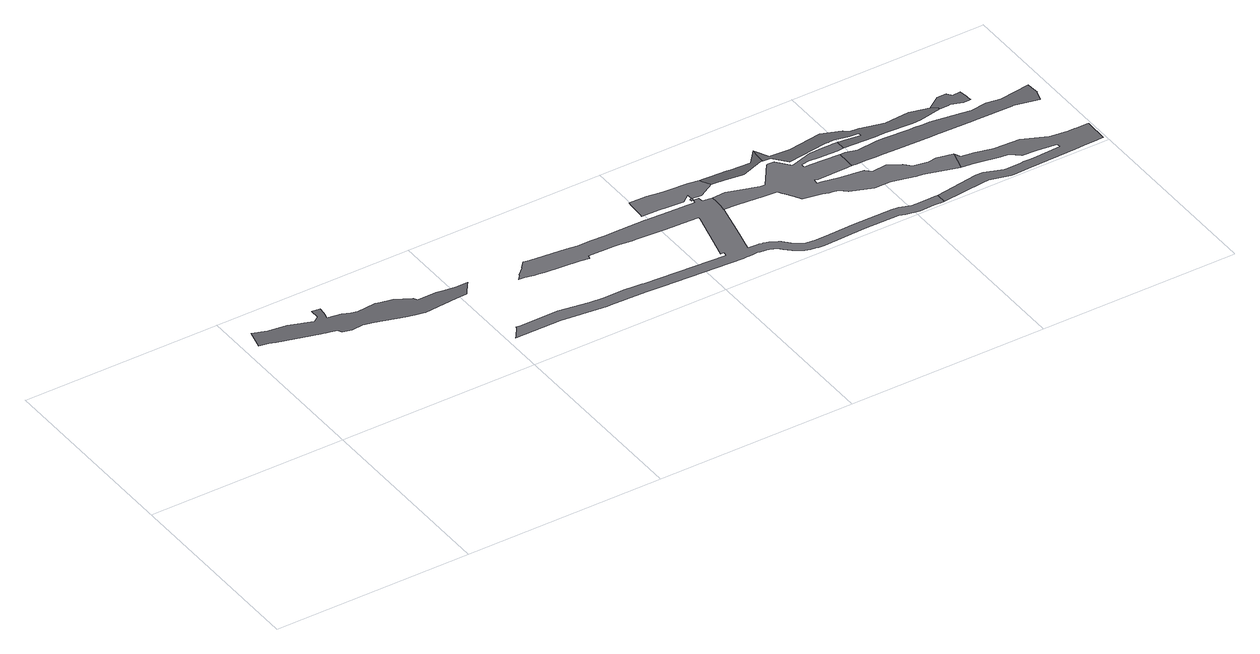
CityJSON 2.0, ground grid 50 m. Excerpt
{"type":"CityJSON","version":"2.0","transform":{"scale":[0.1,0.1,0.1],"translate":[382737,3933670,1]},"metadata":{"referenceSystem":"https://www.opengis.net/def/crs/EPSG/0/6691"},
"CityObjects":{
"road1":{"type":"Road","attributes":{"filename":"533925_tran_6697"},"geometry":[{"type":"MultiSurface","lod":"1","boundaries":[[[0,1,2,3,4,5,6,7,8,9,10,11,12,13,14,15,16,17,18,19,20,21,22,23,24,25,26,27,28,29,30,31,32,33,34,35,36,37,38,39,40,41,42,43,44,45,46,47]]]}]},
"road2":{"type":"Road","attributes":{"filename":"533925_tran_6697"},"geometry":[{"type":"MultiSurface","lod":"1","boundaries":[[[48,49,50,51,52,53,54,55,56,57,58,59,60,61,62,63,64,65,66,67,68,69,70,71,72,73,74,75,76,77,78,79,80,81,82,83,84,85,86,87,88,89,90,91,92,93,94,95,96,97,98,99,100,101,102,103,104,105,106,107,108,109,110,111,112,113,114,115,116,117,118,119,120,121,122,123,124,125,126,127,128,129,130,131,132,133,134,135,136,137,138,139,140,141,142,143,144,145,146,147,148,149,150,151,152,153,154,155,156,157,158,159,160,161,162,163,164,165,166,167,168,169,170,171,172,173,174,175,176,177,178,179,180,181,182,183,184,185,186,187,188,189,190,191,192,193,194]]]}]},
"road3":{"type":"Road","attributes":{"filename":"533925_tran_6697"},"geometry":[{"type":"MultiSurface","lod":"1","boundaries":[[[195,196,197,198,199,194,193,192,200,201,202,203,204,205,206,207]]]}]},
"road4":{"type":"Road","attributes":{"filename":"533925_tran_6697"},"geometry":[{"type":"MultiSurface","lod":"1","boundaries":[[[208,209,210,211,212,213,214,215,216,217,218,219,220,221,222,223,224,225,226,227,184,183,182,181,228,229,230,231,232,233,234,235,236,237,238,239,240,241,242,243,244,245,246,247,248,249,250,251,252,253,254,255,256,257,258,259,260,261,262,263,264,265,266,267,268,269,270,271,272,273,274]]]}]},
"road5":{"type":"Road","attributes":{"filename":"533925_tran_6697"},"geometry":[{"type":"MultiSurface","lod":"1","boundaries":[[[275,276,277,278,279,207,206,205,280,281,282,283,284,285,286,287,288,289,290,215,214,213,291,292,293,294,295,296,297,298,299,300,301,302,303,304]]]}]},
"road6":{"type":"Road","attributes":{"filename":"533925_tran_6697"},"geometry":[{"type":"MultiSurface","lod":"1","boundaries":[[[305,306,307,308,309,310,311,312,313,314,315,316,317,318,319,269,268,267,266,320,321,322,323,324,325,326,327,328,329,330,331,332,333,334,335,336,337]]]}]},
"road7":{"type":"Road","attributes":{"filename":"533925_tran_6697"},"geometry":[{"type":"MultiSurface","lod":"1","boundaries":[[[338,339,340,341,342,343,344,345,346,347,348,252,251,250,349,350,351,352,353,354,355,356,357,358,359,360,361,362,363,364,365,366,367,148,147,368,369,370,371,372,373,374,375,376,377,378,379]]]}]},
"road8":{"type":"Road","attributes":{"filename":"533925_tran_6697"},"geometry":[{"type":"MultiSurface","lod":"1","boundaries":[[[380,381,382,383,384,385,386,387,298,297,296,388,389,390,391]]]}]}
},
"vertices":[
[200,391,38],[201,394,37],[182,399,35],[168,354,53],[161,355,44],[99,370,48],[55,380,45],[17,389,49],[11,367,51],[3,338,52],[25,332,53],[41,327,53],[141,299,53],[145,298,53],[152,296,53],[161,294,53],[178,290,53],[187,287,46],[210,282,46],[234,277,53],[260,271,53],[333,256,47],[355,251,47],[359,250,47],[363,249,47],[373,247,47],[379,246,47],[460,248,51],[488,249,51],[490,252,51],[492,255,51],[507,277,47],[508,278,47],[517,290,44],[490,294,41],[461,298,41],[442,301,41],[399,308,34],[388,310,41],[342,319,52],[313,325,52],[301,328,52],[298,328,52],[261,336,42],[245,339,42],[223,343,46],[189,350,45],[193,363,43],
[1134,354,22],[1083,358,21],[1081,358,21],[1080,358,21],[1064,359,21],[1032,362,23],[988,365,21],[987,358,21],[985,317,22],[984,309,22],[1027,306,23],[1044,305,23],[1089,302,22],[1087,283,54],[1086,261,54],[1085,251,54],[1071,252,54],[1060,252,54],[1054,253,54],[961,257,54],[960,257,54],[882,262,50],[860,262,50],[819,263,51],[786,263,51],[760,266,51],[670,277,50],[660,278,50],[658,279,50],[655,279,50],[642,265,50],[641,263,50],[621,243,51],[620,241,51],[616,237,51],[611,231,51],[626,229,51],[649,227,49],[660,225,49],[674,224,49],[760,213,51],[783,210,51],[785,219,51],[849,215,53],[860,214,53],[894,211,53],[904,211,53],[960,207,52],[975,206,52],[1059,201,54],[1062,201,54],[1061,197,54],[1061,194,54],[1058,109,13],[1067,109,14],[1068,101,11],[863,113,11],[857,114,11],[838,115,11],[814,116,12],[759,119,10],[725,121,10],[644,125,18],[548,129,14],[539,130,14],[537,126,13],[522,105,12],[518,100,12],[631,94,17],[749,88,10],[758,88,10],[848,84,11],[889,82,11],[1094,72,10],[1102,72,10],[1106,73,10],[1116,72,10],[1129,72,11],[1136,71,11],[1148,69,11],[1156,68,11],[1158,68,11],[1167,64,11],[1174,60,11],[1184,52,10],[1199,39,9],[1216,28,9],[1223,25,8],[1235,21,8],[1252,18,8],[1254,18,8],[1269,17,8],[1371,13,15],[1457,9,17],[1475,8,13],[1512,7,8],[1549,7,9],[1557,7,9],[1565,7,9],[1575,7,9],[1575,33,9],[1567,33,9],[1558,33,9],[1520,34,8],[1516,34,8],[1509,34,8],[1474,34,17],[1457,35,17],[1362,39,15],[1298,41,11],[1267,43,8],[1258,44,8],[1256,44,8],[1240,46,8],[1237,47,8],[1235,48,8],[1232,49,8],[1220,55,9],[1217,57,9],[1212,61,9],[1211,63,9],[1195,77,11],[1191,80,11],[1180,86,11],[1172,90,11],[1161,94,11],[1159,94,11],[1158,94,11],[1151,96,11],[1148,96,11],[1121,98,11],[1122,114,18],[1122,132,27],[1124,196,54],[1125,209,54],[1127,229,54],[1128,247,51],[1102,249,52],[1103,264,49],[1105,296,22],[1105,301,22],[1106,303,22],[1108,303,22],[1135,301,22],[1158,299,43],[1162,345,21],[1162,351,21],
[1289,341,22],[1239,345,21],[1230,346,21],[1191,349,20],[1169,351,20],[1170,298,43],[1190,297,43],[1237,294,40],[1241,294,40],[1286,298,53],[1292,298,53],[1292,299,53],[1295,341,53],
[1360,240,54],[1375,242,54],[1402,245,49],[1460,255,38],[1471,257,38],[1477,257,38],[1476,259,38],[1476,282,38],[1465,283,38],[1460,283,38],[1446,283,38],[1405,283,37],[1360,283,23],[1312,282,53],[1296,282,53],[1291,281,53],[1258,237,40],[1247,238,40],[1196,242,48],[1160,245,54],[1159,193,54],[1223,189,53],[1257,187,53],[1257,186,53],[1261,179,53],[1263,176,53],[1266,171,53],[1278,152,53],[1293,143,46],[1337,129,50],[1344,127,50],[1352,124,50],[1359,123,50],[1374,120,50],[1397,116,41],[1458,106,31],[1495,100,36],[1500,99,36],[1555,90,33],[1556,90,33],[1575,87,33],[1577,87,33],[1662,74,24],[1662,75,24],[1667,110,36],[1625,116,39],[1608,119,33],[1571,126,33],[1548,131,43],[1510,138,53],[1478,144,45],[1459,148,53],[1402,158,51],[1359,167,50],[1348,169,50],[1349,179,52],[1359,179,50],[1434,177,53],[1446,177,53],[1446,184,53],[1446,197,53],[1447,226,53],[1369,229,54],[1360,229,54],[1354,230,54],[1355,238,54],[1355,239,54],
[1536,324,17],[1518,325,26],[1461,329,38],[1388,334,23],[1336,338,23],[1294,298,53],[1312,297,53],[1361,296,23],[1452,293,38],[1461,293,38],[1463,293,38],[1476,293,38],[1515,292,33],[1538,290,33],[1538,281,33],[1506,282,36],[1556,259,33],[1560,259,33],[1585,260,33],[1660,262,27],[1682,263,27],[1734,267,33],[1734,274,33],[1732,303,14],[1681,300,27],[1675,300,27],[1645,299,27],[1613,298,26],[1561,322,17],[1560,323,17],
[1932,182,52],[1931,195,52],[1930,214,52],[1860,215,42],[1821,216,46],[1784,217,40],[1760,217,43],[1676,219,52],[1660,219,52],[1636,220,52],[1625,220,52],[1560,222,53],[1541,223,53],[1493,225,46],[1460,226,53],[1459,176,53],[1465,176,53],[1481,176,53],[1507,175,53],[1517,175,53],[1521,175,53],[1527,174,53],[1562,173,53],[1650,171,53],[1656,171,53],[1659,171,53],[1757,169,53],[1759,169,53],[1760,169,53],[1859,167,53],[1860,167,53],[1929,166,42],[1931,182,52],
[1993,72,9],[1964,73,9],[1958,73,9],[1943,73,9],[1899,74,12],[1895,75,12],[1823,86,27],[1767,95,21],[1758,96,21],[1718,102,24],[1683,107,24],[1674,72,24],[1686,71,24],[1698,69,24],[1699,69,24],[1758,62,21],[1777,59,21],[1810,55,8],[1845,51,10],[1878,47,9],[1895,45,9],[1897,36,9],[1826,34,8],[1811,34,8],[1800,34,8],[1793,34,8],[1757,33,8],[1750,33,8],[1693,32,24],[1675,32,24],[1676,6,19],[1690,6,21],[1750,7,8],[1757,7,8],[1794,8,8],[1801,8,8],[1920,10,9],[1941,10,9],[1974,11,9],[1979,11,9],[1992,11,10],[1995,72,9],
[1813,273,21],[1818,273,21],[1817,281,21],[1817,286,21],[1815,309,21],[1794,307,21],[1776,306,33],[1752,305,33],[1758,268,33],[1760,269,33],[1763,269,33],[1800,272,21]
]}
